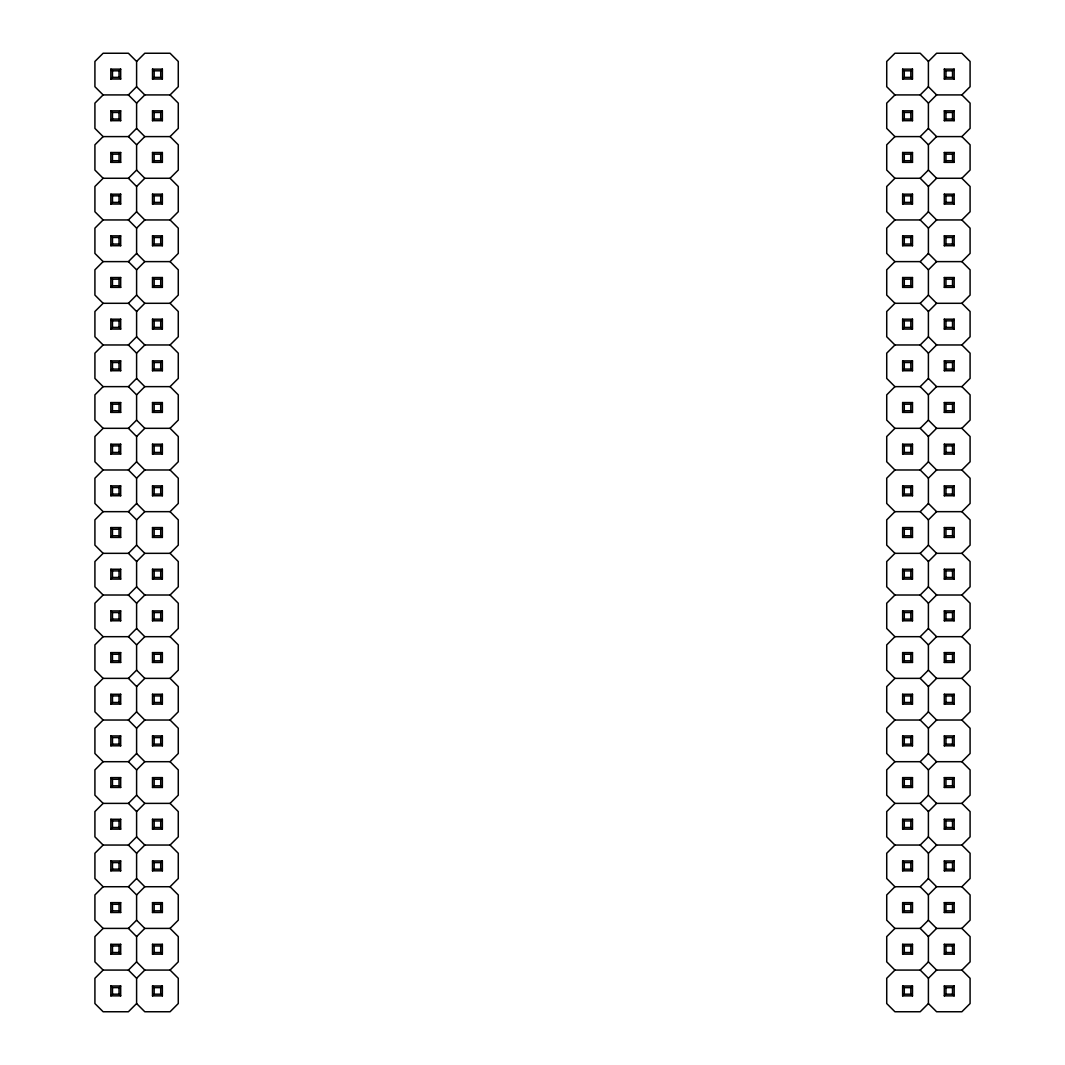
<?xml version="1.0" encoding="UTF-8"?>
<svg xmlns="http://www.w3.org/2000/svg" width="1065" height="1065" viewBox="0 0 1065 1065"><rect width="100%" height="100%" fill="white"/><g stroke="black" fill="none" stroke-linecap="round" stroke-linejoin="round"><path stroke-width="1.5" d="M110.84 79.01L112.477 77.372L119.04 77.372L120.678 79.01L110.84 79.01L110.84 69.158L120.678 69.158L120.678 79.01M110.84 69.158L112.477 70.809L119.04 70.809L120.678 69.158M136.6 170.067L144.8 178.268L170.067 178.268L178.268 170.067L178.268 144.8L170.067 136.6L144.8 136.6L136.6 128.399L136.6 103.132L128.399 94.918L103.132 94.918L94.918 103.132L94.918 128.399L103.132 136.6L128.399 136.6L136.6 144.8L136.6 170.067L128.399 178.268L103.132 178.268L94.918 170.067L94.918 144.8L103.132 136.6M136.6 61.45L144.8 53.25L170.067 53.25L178.268 61.45L178.268 86.718L170.067 94.918L144.8 94.918L136.6 86.718L136.6 61.45L128.399 53.25L103.132 53.25L94.918 61.45L94.918 86.718L103.132 94.918M128.399 94.918L136.6 86.718M110.84 120.678L112.477 119.04L112.477 112.477L110.84 110.84L110.84 120.678L120.678 120.678L120.678 110.84L110.84 110.84M112.477 112.477L119.04 112.477L120.678 110.84M152.508 79.01L154.159 77.372L160.722 77.372L162.359 79.01L152.508 79.01L152.508 69.158L162.359 69.158L162.359 79.01M152.508 69.158L154.159 70.809L160.722 70.809L162.359 69.158M136.6 103.132L144.8 94.918M128.399 136.6L136.6 128.399M110.84 162.359L112.477 160.722L119.04 160.722L120.678 162.359L110.84 162.359L110.84 152.508L120.678 152.508L120.678 162.359M110.84 152.508L112.477 154.159L119.04 154.159L120.678 152.508M152.508 120.678L154.159 119.04L160.722 119.04L162.359 120.678L152.508 120.678L152.508 110.84L162.359 110.84L162.359 120.678M160.722 119.04L160.722 112.477L162.359 110.84M103.132 178.268L94.918 186.482L94.918 211.749L103.132 219.949L128.399 219.949L136.6 228.15L136.6 253.417L128.399 261.617L103.132 261.617L94.918 269.818L94.918 295.085L103.132 303.299L128.399 303.299L136.6 311.499L136.6 336.766L128.399 344.967L103.132 344.967L94.918 336.766L94.918 311.499L103.132 303.299M136.6 144.8L144.8 136.6M170.067 136.6L178.268 128.399L178.268 103.132L170.067 94.918M110.84 204.027L112.477 202.39L119.04 202.39L120.678 204.027L110.84 204.027L110.84 194.189L120.678 194.189L120.678 204.027M110.84 194.189L112.477 195.827L119.04 195.827L120.678 194.189M152.508 162.359L154.159 160.722L160.722 160.722L162.359 162.359L152.508 162.359L152.508 152.508L162.359 152.508L162.359 162.359M160.722 160.722L160.722 154.159L162.359 152.508M103.132 219.949L94.918 228.15L94.918 253.417L103.132 261.617M128.399 303.299L136.6 295.085L136.6 269.818L144.8 261.617L170.067 261.617L178.268 253.417L178.268 228.15L170.067 219.949L144.8 219.949L136.6 211.749L136.6 186.482L144.8 178.268M128.399 219.949L136.6 211.749M110.84 245.709L112.477 244.058L112.477 237.495L110.84 235.858L110.84 245.709L120.678 245.709L120.678 235.858L110.84 235.858M112.477 237.495L119.04 237.495L120.678 235.858M152.508 204.027L154.159 202.39L160.722 202.39L162.359 204.027L152.508 204.027L152.508 194.189L162.359 194.189L162.359 204.027M152.508 194.189L154.159 195.827L160.722 195.827L162.359 194.189M136.6 228.15L144.8 219.949M170.067 219.949L178.268 211.749L178.268 186.482L170.067 178.268M110.84 287.377L112.477 285.739L119.04 285.739L120.678 287.377L110.84 287.377L110.84 277.539L120.678 277.539L120.678 287.377M110.84 277.539L112.477 279.176L119.04 279.176L120.678 277.539M152.508 245.709L154.159 244.058L160.722 244.058L162.359 245.709L162.359 235.858L152.508 235.858L152.508 245.709L162.359 245.709M152.508 235.858L154.159 237.495L160.722 237.495L162.359 235.858M110.84 329.058L112.477 327.408L119.04 327.408L120.678 329.058L110.84 329.058L110.84 319.207L120.678 319.207L120.678 329.058M110.84 319.207L112.477 320.845L119.04 320.845L120.678 319.207M152.508 287.377L154.159 285.739L160.722 285.739L162.359 287.377L152.508 287.377L152.508 277.539L162.359 277.539L162.359 287.377M152.508 277.539L154.159 279.176L160.722 279.176L162.359 277.539M103.132 344.967L94.918 353.167L94.918 378.434L103.132 386.635L128.399 386.635L136.6 378.434L136.6 353.167L144.8 344.967L170.067 344.967L178.268 353.167L178.268 378.434L170.067 386.635L144.8 386.635L136.6 378.434M136.6 311.499L144.8 303.299L170.067 303.299L178.268 311.499L178.268 336.766L170.067 344.967M170.067 303.299L178.268 295.085L178.268 269.818L170.067 261.617M110.84 370.727L112.477 369.089L119.04 369.089L120.678 370.727L110.84 370.727L110.84 360.889L120.678 360.889L120.678 370.727M119.04 369.089L119.04 362.526L120.678 360.889M152.508 329.058L154.159 327.408L160.722 327.408L162.359 329.058L152.508 329.058L152.508 319.207L162.359 319.207L162.359 329.058M152.508 319.207L154.159 320.845L160.722 320.845L162.359 319.207M103.132 386.635L94.918 394.849L94.918 420.116L103.132 428.316L128.399 428.316L136.6 436.517L136.6 461.784L144.8 469.985L170.067 469.985L178.268 461.784L178.268 436.517L170.067 428.316L144.8 428.316L136.6 436.517M110.84 412.395L112.477 410.757L119.04 410.757L120.678 412.395L110.84 412.395L110.84 402.557L120.678 402.557L120.678 412.395M119.04 410.757L119.04 404.194L120.678 402.557M152.508 370.727L154.159 369.089L160.722 369.089L162.359 370.727L152.508 370.727L152.508 360.889L162.359 360.889L162.359 370.727M152.508 360.889L154.159 362.526L160.722 362.526L162.359 360.889M103.132 428.316L94.918 436.517L94.918 461.784L103.132 469.985L128.399 469.985L136.6 461.784M144.8 428.316L136.6 420.116L136.6 394.849L144.8 386.635M128.399 428.316L136.6 420.116M110.84 454.076L112.477 452.439L119.04 452.439L120.678 454.076L110.84 454.076L110.84 444.225L120.678 444.225L120.678 454.076M110.84 444.225L112.477 445.876L119.04 445.876L120.678 444.225M152.508 412.395L154.159 410.757L160.722 410.757L162.359 412.395L162.359 402.557L152.508 402.557L152.508 412.395L162.359 412.395M160.722 410.757L160.722 404.194L162.359 402.557M103.132 469.985L94.918 478.198L94.918 503.465L103.132 511.666L128.399 511.666L136.6 503.465L136.6 478.198L144.8 469.985M170.067 428.316L178.268 420.116L178.268 394.849L170.067 386.635M110.84 495.744L112.477 494.107L112.477 487.544L110.84 485.906L110.84 495.744L120.678 495.744L120.678 485.906L110.84 485.906M120.678 495.744L119.04 494.107L119.04 487.544L120.678 485.906M152.508 454.076L154.159 452.439L154.159 445.876L152.508 444.225L152.508 454.076L162.359 454.076L162.359 444.225L152.508 444.225M162.359 454.076L160.722 452.439L160.722 445.876L162.359 444.225M103.132 511.666L94.918 519.866L94.918 545.134L103.132 553.334L128.399 553.334L136.6 561.535L136.6 586.802L128.399 595.015L103.132 595.015L94.918 603.216L94.918 628.483L103.132 636.684L128.399 636.684L136.6 628.483L136.6 603.216L128.399 595.015M110.84 537.426L112.477 535.775L112.477 529.225L110.84 527.574L120.678 527.574L120.678 537.426L110.84 537.426L110.84 527.574M112.477 529.225L119.04 529.225L120.678 527.574M152.508 495.744L154.159 494.107L154.159 487.544L152.508 485.906L162.359 485.906L162.359 495.744L152.508 495.744L152.508 485.906M154.159 487.544L160.722 487.544L162.359 485.906M103.132 553.334L94.918 561.535L94.918 586.802L103.132 595.015M136.6 603.216L144.8 595.015L170.067 595.015L178.268 586.802L178.268 561.535L170.067 553.334L144.8 553.334L136.6 545.134L136.6 519.866L144.8 511.666L170.067 511.666L178.268 503.465L178.268 478.198L170.067 469.985M128.399 553.334L136.6 545.134M110.84 579.094L112.477 577.456L119.04 577.456L120.678 579.094L110.84 579.094L110.84 569.256L120.678 569.256L120.678 579.094M110.84 569.256L112.477 570.893L119.04 570.893L120.678 569.256M152.508 537.426L154.159 535.775L154.159 529.225L152.508 527.574L162.359 527.574L162.359 537.426L152.508 537.426L152.508 527.574M154.159 529.225L160.722 529.225L162.359 527.574M136.6 561.535L144.8 553.334M170.067 553.334L178.268 545.134L178.268 519.866L170.067 511.666M110.84 620.775L112.477 619.124L112.477 612.561L110.84 610.924L110.84 620.775L120.678 620.775L120.678 610.924L110.84 610.924M112.477 612.561L119.04 612.561L120.678 610.924M152.508 579.094L154.159 577.456L154.159 570.893L152.508 569.256L152.508 579.094L162.359 579.094L162.359 569.256L152.508 569.256M154.159 570.893L160.722 570.893L162.359 569.256M103.132 636.684L94.918 644.884L94.918 670.151L103.132 678.365L128.399 678.365L136.6 686.566L136.6 711.833L144.8 720.033L170.067 720.033L178.268 728.234L178.268 753.501L170.067 761.701L144.8 761.701L136.6 753.501L136.6 728.234L144.8 720.033M110.84 662.443L112.477 660.806L112.477 654.243L110.84 652.605L110.84 662.443L120.678 662.443L120.678 652.605L110.84 652.605M112.477 654.243L119.04 654.243L120.678 652.605M152.508 620.775L154.159 619.124L154.159 612.561L152.508 610.924L162.359 610.924L162.359 620.775L152.508 620.775L152.508 610.924M154.159 612.561L160.722 612.561L162.359 610.924M103.132 678.365L94.918 686.566L94.918 711.833L103.132 720.033L128.399 720.033L136.6 728.234M128.399 678.365L136.6 670.151L136.6 644.884L144.8 636.684L170.067 636.684L178.268 628.483L178.268 603.216L170.067 595.015M110.84 704.111L112.477 702.474L112.477 695.911L110.84 694.274L120.678 694.274L120.678 704.111L110.84 704.111L110.84 694.274M112.477 695.911L119.04 695.911L120.678 694.274M152.508 662.443L154.159 660.806L154.159 654.243L152.508 652.605L162.359 652.605L162.359 662.443L152.508 662.443L152.508 652.605M162.359 662.443L160.722 660.806L160.722 654.243L162.359 652.605M103.132 720.033L94.918 728.234L94.918 753.501L103.132 761.701L128.399 761.701L136.6 769.915L136.6 795.182L128.399 803.383L103.132 803.383L94.918 795.182L94.918 769.915L103.132 761.701M136.6 686.566L144.8 678.365L170.067 678.365L178.268 686.566L178.268 711.833L170.067 720.033M128.399 720.033L136.6 711.833M170.067 678.365L178.268 670.151L178.268 644.884L170.067 636.684M110.84 745.793L112.477 744.155L112.477 737.592L110.84 735.942L120.678 735.942L120.678 745.793L110.84 745.793L110.84 735.942M112.477 737.592L119.04 737.592L120.678 735.942M152.508 704.111L154.159 702.474L154.159 695.911L152.508 694.274L162.359 694.274L162.359 704.111L152.508 704.111L152.508 694.274M154.159 695.911L160.722 695.911L162.359 694.274M128.399 761.701L136.6 753.501M110.84 787.461L112.477 785.824L112.477 779.261L110.84 777.623L120.678 777.623L120.678 787.461L110.84 787.461L110.84 777.623M120.678 787.461L119.04 785.824L119.04 779.261L120.678 777.623M152.508 745.793L154.159 744.155L160.722 744.155L162.359 745.793L152.508 745.793L152.508 735.942L162.359 735.942L162.359 745.793M152.508 735.942L154.159 737.592L160.722 737.592L162.359 735.942M103.132 803.383L94.918 811.583L94.918 836.85L103.132 845.051L128.399 845.051L136.6 836.85L136.6 811.583L144.8 803.383L170.067 803.383L178.268 795.182L178.268 769.915L170.067 761.701M136.6 769.915L144.8 761.701M110.84 829.142L112.477 827.505L112.477 820.942L110.84 819.291L110.84 829.142L120.678 829.142L120.678 819.291L110.84 819.291M112.477 820.942L119.04 820.942L120.678 819.291M152.508 787.461L154.159 785.824L160.722 785.824L162.359 787.461L162.359 777.623L152.508 777.623L152.508 787.461L162.359 787.461M152.508 777.623L154.159 779.261L160.722 779.261L162.359 777.623M103.132 845.051L94.918 853.251L94.918 878.519L103.132 886.732L128.399 886.732L136.6 894.933L136.6 920.2L144.8 928.4L170.067 928.4L178.268 936.601L178.268 961.868L170.067 970.082L144.8 970.082L136.6 961.868L136.6 936.601L144.8 928.4M110.84 870.811L112.477 869.173L112.477 862.61L110.84 860.973L110.84 870.811L120.678 870.811L120.678 860.973L110.84 860.973M112.477 862.61L119.04 862.61L120.678 860.973M152.508 829.142L154.159 827.505L154.159 820.942L152.508 819.291L162.359 819.291L162.359 829.142L152.508 829.142L152.508 819.291M154.159 820.942L160.722 820.942L162.359 819.291M902.641 79.01L904.278 77.372L904.278 70.809L902.641 69.158L912.492 69.158L912.492 79.01L902.641 79.01L902.641 69.158M904.278 70.809L910.841 70.809L912.492 69.158M103.132 886.732L94.918 894.933L94.918 920.2L103.132 928.4L128.399 928.4L136.6 936.601M136.6 853.251L144.8 845.051L170.067 845.051L178.268 853.251L178.268 878.519L170.067 886.732L144.8 886.732L136.6 878.519L136.6 853.251L128.399 845.051M894.933 94.918L886.732 103.132L886.732 128.399L894.933 136.6L920.2 136.6L928.4 128.399L928.4 103.132L920.2 94.918L894.933 94.918L886.732 86.718L886.732 61.45L894.933 53.25L920.2 53.25L928.4 61.45L928.4 86.718L936.601 94.918L961.868 94.918L970.082 103.132L970.082 128.399L961.868 136.6L936.601 136.6L928.4 128.399M928.4 61.45L936.601 53.25L961.868 53.25L970.082 61.45L970.082 86.718L961.868 94.918M128.399 886.732L136.6 878.519M170.067 845.051L178.268 836.85L178.268 811.583L170.067 803.383M920.2 94.918L928.4 86.718M110.84 912.492L112.477 910.841L119.04 910.841L120.678 912.492L110.84 912.492L110.84 902.641L120.678 902.641L120.678 912.492M110.84 902.641L112.477 904.278L119.04 904.278L120.678 902.641M152.508 870.811L154.159 869.173L160.722 869.173L162.359 870.811L152.508 870.811L152.508 860.973L162.359 860.973L162.359 870.811M152.508 860.973L154.159 862.61L160.722 862.61L162.359 860.973M902.641 120.678L904.278 119.04L910.841 119.04L912.492 120.678L912.492 110.84L902.641 110.84L902.641 120.678L912.492 120.678M902.641 110.84L904.278 112.477L910.841 112.477L912.492 110.84M944.322 79.01L945.96 77.372L952.523 77.372L954.16 79.01L944.322 79.01L944.322 69.158L954.16 69.158L954.16 79.01M952.523 77.372L952.523 70.809L954.16 69.158M103.132 928.4L94.918 936.601L94.918 961.868L103.132 970.082L128.399 970.082L136.6 961.868M136.6 894.933L144.8 886.732M894.933 136.6L886.732 144.8L886.732 170.067L894.933 178.268L920.2 178.268L928.4 186.482L928.4 211.749L936.601 219.949L961.868 219.949L970.082 228.15L970.082 253.417L961.868 261.617L936.601 261.617L928.4 253.417L928.4 228.15L920.2 219.949L894.933 219.949L886.732 211.749L886.732 186.482L894.933 178.268M928.4 103.132L936.601 94.918M128.399 928.4L136.6 920.2M110.84 954.16L112.477 952.523L119.04 952.523L120.678 954.16L110.84 954.16L110.84 944.322L120.678 944.322L120.678 954.16M110.84 944.322L112.477 945.96L119.04 945.96L120.678 944.322M152.508 912.492L154.159 910.841L154.159 904.278L152.508 902.641L162.359 902.641L162.359 912.492L152.508 912.492L152.508 902.641M162.359 912.492L160.722 910.841L160.722 904.278L162.359 902.641M902.641 162.359L904.278 160.722L904.278 154.159L902.641 152.508L912.492 152.508L912.492 162.359L902.641 162.359L902.641 152.508M904.278 154.159L910.841 154.159L912.492 152.508M944.322 120.678L945.96 119.04L952.523 119.04L954.16 120.678L944.322 120.678L944.322 110.84L954.16 110.84L954.16 120.678M944.322 110.84L945.96 112.477L952.523 112.477L954.16 110.84M103.132 970.082L94.918 978.282L94.918 1003.55L103.132 1011.75L128.399 1011.75L136.6 1003.55L136.6 978.282L128.399 970.082M920.2 178.268L928.4 170.067L928.4 144.8L936.601 136.6M170.067 928.4L178.268 920.2L178.268 894.933L170.067 886.732M110.84 995.842L112.477 994.191L112.477 987.628L110.84 985.99L110.84 995.842L120.678 995.842L120.678 985.99L110.84 985.99M112.477 987.628L119.04 987.628L120.678 985.99M152.508 954.16L154.159 952.523L160.722 952.523L162.359 954.16L162.359 944.322L152.508 944.322L152.508 954.16L162.359 954.16M152.508 944.322L154.159 945.96L160.722 945.96L162.359 944.322M902.641 204.027L904.278 202.39L910.841 202.39L912.492 204.027L912.492 194.189L902.641 194.189L902.641 204.027L912.492 204.027M902.641 194.189L904.278 195.827L910.841 195.827L912.492 194.189M944.322 162.359L945.96 160.722L952.523 160.722L954.16 162.359L944.322 162.359L944.322 152.508L954.16 152.508L954.16 162.359M944.322 152.508L945.96 154.159L952.523 154.159L954.16 152.508M136.6 978.282L144.8 970.082M894.933 219.949L886.732 228.15L886.732 253.417L894.933 261.617L920.2 261.617L928.4 253.417M928.4 186.482L936.601 178.268L961.868 178.268L970.082 170.067L970.082 144.8L961.868 136.6M920.2 219.949L928.4 211.749M152.508 995.842L154.159 994.191L160.722 994.191L162.359 995.842L152.508 995.842L152.508 985.99L162.359 985.99L162.359 995.842M152.508 985.99L154.159 987.628L160.722 987.628L162.359 985.99M902.641 245.709L904.278 244.058L910.841 244.058L912.492 245.709L902.641 245.709L902.641 235.858L912.492 235.858L912.492 245.709M902.641 235.858L904.278 237.495L910.841 237.495L912.492 235.858M944.322 204.027L945.96 202.39L945.96 195.827L944.322 194.189L954.16 194.189L954.16 204.027L944.322 204.027L944.322 194.189M945.96 195.827L952.523 195.827L954.16 194.189M894.933 261.617L886.732 269.818L886.732 295.085L894.933 303.299L920.2 303.299L928.4 295.085L928.4 269.818L920.2 261.617M928.4 228.15L936.601 219.949M961.868 219.949L970.082 211.749L970.082 186.482L961.868 178.268M902.641 287.377L904.278 285.739L904.278 279.176L902.641 277.539L912.492 277.539L912.492 287.377L902.641 287.377L902.641 277.539M904.278 279.176L910.841 279.176L912.492 277.539M944.322 245.709L945.96 244.058L945.96 237.495L944.322 235.858L954.16 235.858L954.16 245.709L944.322 245.709L944.322 235.858M945.96 237.495L952.523 237.495L954.16 235.858M894.933 303.299L886.732 311.499L886.732 336.766L894.933 344.967L920.2 344.967L928.4 336.766L928.4 311.499L920.2 303.299M928.4 269.818L936.601 261.617M902.641 329.058L904.278 327.408L904.278 320.845L902.641 319.207L912.492 319.207L912.492 329.058L902.641 329.058L902.641 319.207M904.278 320.845L910.841 320.845L912.492 319.207M944.322 287.377L945.96 285.739L952.523 285.739L954.16 287.377L944.322 287.377L944.322 277.539L954.16 277.539L954.16 287.377M944.322 277.539L945.96 279.176L952.523 279.176L954.16 277.539M894.933 344.967L886.732 353.167L886.732 378.434L894.933 386.635L920.2 386.635L928.4 378.434L928.4 353.167L936.601 344.967L961.868 344.967L970.082 353.167L970.082 378.434L961.868 386.635L936.601 386.635L928.4 394.849L928.4 420.116L920.2 428.316L894.933 428.316L886.732 420.116L886.732 394.849L894.933 386.635M928.4 311.499L936.601 303.299L961.868 303.299L970.082 295.085L970.082 269.818L961.868 261.617M902.641 370.727L904.278 369.089L904.278 362.526L902.641 360.889L912.492 360.889L912.492 370.727L902.641 370.727L902.641 360.889M904.278 362.526L910.841 362.526L912.492 360.889M944.322 329.058L945.96 327.408L945.96 320.845L944.322 319.207L954.16 319.207L954.16 329.058L944.322 329.058L944.322 319.207M945.96 320.845L952.523 320.845L954.16 319.207M961.868 344.967L970.082 336.766L970.082 311.499L961.868 303.299M902.641 412.395L904.278 410.757L910.841 410.757L912.492 412.395L902.641 412.395L902.641 402.557L912.492 402.557L912.492 412.395M902.641 402.557L904.278 404.194L910.841 404.194L912.492 402.557M944.322 370.727L945.96 369.089L952.523 369.089L954.16 370.727L954.16 360.889L944.322 360.889L944.322 370.727L954.16 370.727M944.322 360.889L945.96 362.526L952.523 362.526L954.16 360.889M894.933 428.316L886.732 436.517L886.732 461.784L894.933 469.985L920.2 469.985L928.4 461.784L928.4 436.517L936.601 428.316L961.868 428.316L970.082 436.517L970.082 461.784L961.868 469.985L936.601 469.985L928.4 461.784M902.641 454.076L904.278 452.439L910.841 452.439L912.492 454.076L902.641 454.076L902.641 444.225L912.492 444.225L912.492 454.076M910.841 452.439L910.841 445.876L912.492 444.225M944.322 412.395L945.96 410.757L952.523 410.757L954.16 412.395L954.16 402.557L944.322 402.557L944.322 412.395L954.16 412.395M944.322 402.557L945.96 404.194L952.523 404.194L954.16 402.557M894.933 469.985L886.732 478.198L886.732 503.465L894.933 511.666L920.2 511.666L928.4 503.465L928.4 478.198L936.601 469.985M961.868 428.316L970.082 420.116L970.082 394.849L961.868 386.635M902.641 495.744L904.278 494.107L910.841 494.107L912.492 495.744L902.641 495.744L902.641 485.906L912.492 485.906L912.492 495.744M910.841 494.107L910.841 487.544L912.492 485.906M944.322 454.076L945.96 452.439L945.96 445.876L944.322 444.225L944.322 454.076L954.16 454.076L954.16 444.225L944.322 444.225M954.16 454.076L952.523 452.439L952.523 445.876L954.16 444.225M894.933 511.666L886.732 519.866L886.732 545.134L894.933 553.334L920.2 553.334L928.4 561.535L928.4 586.802L936.601 595.015L961.868 595.015L970.082 603.216L970.082 628.483L961.868 636.684L936.601 636.684L928.4 644.884L928.4 670.151L920.2 678.365L894.933 678.365L886.732 686.566L886.732 711.833L894.933 720.033L920.2 720.033L928.4 728.234L928.4 753.501L936.601 761.701L961.868 761.701L970.082 753.501L970.082 728.234L961.868 720.033L936.601 720.033L928.4 711.833L928.4 686.566L920.2 678.365M902.641 537.426L904.278 535.775L910.841 535.775L912.492 537.426L912.492 527.574L902.641 527.574L902.641 537.426L912.492 537.426M902.641 527.574L904.278 529.225L910.841 529.225L912.492 527.574M944.322 495.744L945.96 494.107L945.96 487.544L944.322 485.906L954.16 485.906L954.16 495.744L944.322 495.744L944.322 485.906M954.16 495.744L952.523 494.107L952.523 487.544L954.16 485.906M894.933 553.334L886.732 561.535L886.732 586.802L894.933 595.015L920.2 595.015L928.4 586.802M920.2 553.334L928.4 545.134L928.4 519.866L936.601 511.666L961.868 511.666L970.082 503.465L970.082 478.198L961.868 469.985M902.641 579.094L904.278 577.456L904.278 570.893L902.641 569.256L912.492 569.256L912.492 579.094L902.641 579.094L902.641 569.256M904.278 570.893L910.841 570.893L912.492 569.256M944.322 537.426L945.96 535.775L945.96 529.225L944.322 527.574L944.322 537.426L954.16 537.426L954.16 527.574L944.322 527.574M954.16 537.426L952.523 535.775L952.523 529.225L954.16 527.574M894.933 595.015L886.732 603.216L886.732 628.483L894.933 636.684L920.2 636.684L928.4 628.483L928.4 603.216L936.601 595.015M928.4 561.535L936.601 553.334L961.868 553.334L970.082 545.134L970.082 519.866L961.868 511.666M902.641 620.775L904.278 619.124L904.278 612.561L902.641 610.924L912.492 610.924L912.492 620.775L902.641 620.775L902.641 610.924M904.278 612.561L910.841 612.561L912.492 610.924M944.322 579.094L945.96 577.456L945.96 570.893L944.322 569.256L954.16 569.256L954.16 579.094L944.322 579.094L944.322 569.256M945.96 570.893L952.523 570.893L954.16 569.256M894.933 636.684L886.732 644.884L886.732 670.151L894.933 678.365M961.868 595.015L970.082 586.802L970.082 561.535L961.868 553.334M902.641 662.443L904.278 660.806L904.278 654.243L902.641 652.605L912.492 652.605L912.492 662.443L902.641 662.443L902.641 652.605M904.278 654.243L910.841 654.243L912.492 652.605M944.322 620.775L945.96 619.124L952.523 619.124L954.16 620.775L954.16 610.924L944.322 610.924L944.322 620.775L954.16 620.775M944.322 610.924L945.96 612.561L952.523 612.561L954.16 610.924M902.641 704.111L904.278 702.474L904.278 695.911L902.641 694.274L912.492 694.274L912.492 704.111L902.641 704.111L902.641 694.274M904.278 695.911L910.841 695.911L912.492 694.274M944.322 662.443L945.96 660.806L952.523 660.806L954.16 662.443L944.322 662.443L944.322 652.605L954.16 652.605L954.16 662.443M944.322 652.605L945.96 654.243L952.523 654.243L954.16 652.605M894.933 720.033L886.732 728.234L886.732 753.501L894.933 761.701L920.2 761.701L928.4 769.915L928.4 795.182L936.601 803.383L961.868 803.383L970.082 795.182L970.082 769.915L961.868 761.701M928.4 686.566L936.601 678.365L961.868 678.365L970.082 670.151L970.082 644.884L961.868 636.684M920.2 720.033L928.4 711.833M902.641 745.793L904.278 744.155L904.278 737.592L902.641 735.942L912.492 735.942L912.492 745.793L902.641 745.793L902.641 735.942M912.492 745.793L910.841 744.155L910.841 737.592L912.492 735.942M944.322 704.111L945.96 702.474L952.523 702.474L954.16 704.111L944.322 704.111L944.322 694.274L954.16 694.274L954.16 704.111M952.523 702.474L952.523 695.911L954.16 694.274M894.933 761.701L886.732 769.915L886.732 795.182L894.933 803.383L920.2 803.383L928.4 811.583L928.4 836.85L936.601 845.051L961.868 845.051L970.082 853.251L970.082 878.519L961.868 886.732L936.601 886.732L928.4 894.933L928.4 920.2L936.601 928.4L961.868 928.4L970.082 936.601L970.082 961.868L961.868 970.082L936.601 970.082L928.4 961.868L928.4 936.601L936.601 928.4M928.4 728.234L936.601 720.033M920.2 761.701L928.4 753.501M961.868 720.033L970.082 711.833L970.082 686.566L961.868 678.365M902.641 787.461L904.278 785.824L910.841 785.824L912.492 787.461L902.641 787.461L902.641 777.623L912.492 777.623L912.492 787.461M902.641 777.623L904.278 779.261L910.841 779.261L912.492 777.623M944.322 745.793L945.96 744.155L945.96 737.592L944.322 735.942L954.16 735.942L954.16 745.793L944.322 745.793L944.322 735.942M954.16 745.793L952.523 744.155L952.523 737.592L954.16 735.942M894.933 803.383L886.732 811.583L886.732 836.85L894.933 845.051L920.2 845.051L928.4 853.251L928.4 878.519L936.601 886.732M928.4 769.915L936.601 761.701M920.2 803.383L928.4 795.182M902.641 829.142L904.278 827.505L904.278 820.942L902.641 819.291L912.492 819.291L912.492 829.142L902.641 829.142L902.641 819.291M904.278 820.942L910.841 820.942L912.492 819.291M944.322 787.461L945.96 785.824L945.96 779.261L944.322 777.623L954.16 777.623L954.16 787.461L944.322 787.461L944.322 777.623M945.96 779.261L952.523 779.261L954.16 777.623M894.933 845.051L886.732 853.251L886.732 878.519L894.933 886.732L920.2 886.732L928.4 894.933M928.4 811.583L936.601 803.383M920.2 845.051L928.4 836.85M902.641 870.811L904.278 869.173L910.841 869.173L912.492 870.811L912.492 860.973L902.641 860.973L902.641 870.811L912.492 870.811M902.641 860.973L904.278 862.61L910.841 862.61L912.492 860.973M944.322 829.142L945.96 827.505L952.523 827.505L954.16 829.142L944.322 829.142L944.322 819.291L954.16 819.291L954.16 829.142M944.322 819.291L945.96 820.942L952.523 820.942L954.16 819.291M894.933 886.732L886.732 894.933L886.732 920.2L894.933 928.4L920.2 928.4L928.4 936.601M928.4 853.251L936.601 845.051M920.2 886.732L928.4 878.519M961.868 845.051L970.082 836.85L970.082 811.583L961.868 803.383M902.641 912.492L904.278 910.841L910.841 910.841L912.492 912.492L912.492 902.641L902.641 902.641L902.641 912.492L912.492 912.492M902.641 902.641L904.278 904.278L910.841 904.278L912.492 902.641M944.322 870.811L945.96 869.173L945.96 862.61L944.322 860.973L954.16 860.973L954.16 870.811L944.322 870.811L944.322 860.973M945.96 862.61L952.523 862.61L954.16 860.973M894.933 928.4L886.732 936.601L886.732 961.868L894.933 970.082L920.2 970.082L928.4 961.868M920.2 928.4L928.4 920.2M902.641 954.16L904.278 952.523L910.841 952.523L912.492 954.16L912.492 944.322L902.641 944.322L902.641 954.16L912.492 954.16M902.641 944.322L904.278 945.96L910.841 945.96L912.492 944.322M944.322 912.492L945.96 910.841L945.96 904.278L944.322 902.641L954.16 902.641L954.16 912.492L944.322 912.492L944.322 902.641M954.16 912.492L952.523 910.841L952.523 904.278L954.16 902.641M894.933 970.082L886.732 978.282L886.732 1003.55L894.933 1011.75L920.2 1011.75L928.4 1003.55L928.4 978.282L920.2 970.082M961.868 928.4L970.082 920.2L970.082 894.933L961.868 886.732M902.641 995.842L904.278 994.191L910.841 994.191L912.492 995.842L912.492 985.99L902.641 985.99L902.641 995.842L912.492 995.842M902.641 985.99L904.278 987.628L910.841 987.628L912.492 985.99M944.322 954.16L945.96 952.523L945.96 945.96L944.322 944.322L954.16 944.322L954.16 954.16L944.322 954.16L944.322 944.322M954.16 954.16L952.523 952.523L952.523 945.96L954.16 944.322M928.4 978.282L936.601 970.082M944.322 995.842L945.96 994.191L945.96 987.628L944.322 985.99L954.16 985.99L954.16 995.842L944.322 995.842L944.322 985.99M954.16 995.842L952.523 994.191L952.523 987.628L954.16 985.99M944.322 69.158L945.96 70.809L952.523 70.809M904.278 77.372L910.841 77.372L912.492 79.01M152.508 110.84L154.159 112.477L160.722 112.477M112.477 119.04L119.04 119.04L120.678 120.678M152.508 152.508L154.159 154.159L160.722 154.159M904.278 160.722L910.841 160.722L912.492 162.359M945.96 202.39L952.523 202.39L954.16 204.027M112.477 244.058L119.04 244.058L120.678 245.709M945.96 244.058L952.523 244.058L954.16 245.709M904.278 285.739L910.841 285.739L912.492 287.377M904.278 327.408L910.841 327.408L912.492 329.058M945.96 327.408L952.523 327.408L954.16 329.058M110.84 360.889L112.477 362.526L119.04 362.526M904.278 369.089L910.841 369.089L912.492 370.727M110.84 402.557L112.477 404.194L119.04 404.194M152.508 402.557L154.159 404.194L160.722 404.194M154.159 445.876L160.722 445.876M902.641 444.225L904.278 445.876L910.841 445.876M945.96 445.876L952.523 445.876M154.159 452.439L160.722 452.439M945.96 452.439L952.523 452.439M112.477 487.544L119.04 487.544M902.641 485.906L904.278 487.544L910.841 487.544M945.96 487.544L952.523 487.544M112.477 494.107L119.04 494.107M154.159 494.107L160.722 494.107L162.359 495.744M945.96 494.107L952.523 494.107M945.96 529.225L952.523 529.225M112.477 535.775L119.04 535.775L120.678 537.426M154.159 535.775L160.722 535.775L162.359 537.426M945.96 535.775L952.523 535.775M154.159 577.456L160.722 577.456L162.359 579.094M904.278 577.456L910.841 577.456L912.492 579.094M945.96 577.456L952.523 577.456L954.16 579.094M112.477 619.124L119.04 619.124L120.678 620.775M154.159 619.124L160.722 619.124L162.359 620.775M904.278 619.124L910.841 619.124L912.492 620.775M154.159 654.243L160.722 654.243M112.477 660.806L119.04 660.806L120.678 662.443M154.159 660.806L160.722 660.806M904.278 660.806L910.841 660.806L912.492 662.443M944.322 694.274L945.96 695.911L952.523 695.911M112.477 702.474L119.04 702.474L120.678 704.111M154.159 702.474L160.722 702.474L162.359 704.111M904.278 702.474L910.841 702.474L912.492 704.111M904.278 737.592L910.841 737.592M945.96 737.592L952.523 737.592M112.477 744.155L119.04 744.155L120.678 745.793M904.278 744.155L910.841 744.155M945.96 744.155L952.523 744.155M112.477 779.261L119.04 779.261M112.477 785.824L119.04 785.824M945.96 785.824L952.523 785.824L954.16 787.461M112.477 827.505L119.04 827.505L120.678 829.142M154.159 827.505L160.722 827.505L162.359 829.142M904.278 827.505L910.841 827.505L912.492 829.142M112.477 869.173L119.04 869.173L120.678 870.811M945.96 869.173L952.523 869.173L954.16 870.811M154.159 904.278L160.722 904.278M945.96 904.278L952.523 904.278M154.159 910.841L160.722 910.841M945.96 910.841L952.523 910.841M945.96 945.96L952.523 945.96M945.96 952.523L952.523 952.523M945.96 987.628L952.523 987.628M112.477 994.191L119.04 994.191L120.678 995.842M945.96 994.191L952.523 994.191M920.2 136.6L928.4 144.8M928.4 170.067L936.601 178.268M928.4 295.085L936.601 303.299M928.4 336.766L936.601 344.967M920.2 344.967L928.4 353.167M928.4 378.434L936.601 386.635M920.2 386.635L928.4 394.849M928.4 420.116L936.601 428.316M920.2 428.316L928.4 436.517M920.2 469.985L928.4 478.198M928.4 503.465L936.601 511.666M920.2 511.666L928.4 519.866M928.4 545.134L936.601 553.334M920.2 595.015L928.4 603.216M928.4 628.483L936.601 636.684M920.2 636.684L928.4 644.884M928.4 670.151L936.601 678.365M961.868 970.082L970.082 978.282L970.082 1003.55L961.868 1011.75L936.601 1011.75L928.4 1003.55M128.399 178.268L136.6 186.482M136.6 253.417L144.8 261.617M128.399 261.617L136.6 269.818M136.6 295.085L144.8 303.299M136.6 336.766L144.8 344.967M128.399 344.967L136.6 353.167M128.399 386.635L136.6 394.849M128.399 469.985L136.6 478.198M136.6 503.465L144.8 511.666M128.399 511.666L136.6 519.866M136.6 586.802L144.8 595.015M136.6 628.483L144.8 636.684M128.399 636.684L136.6 644.884M136.6 670.151L144.8 678.365M136.6 795.182L144.8 803.383M128.399 803.383L136.6 811.583M136.6 836.85L144.8 845.051M170.067 970.082L178.268 978.282L178.268 1003.55L170.067 1011.75L144.8 1011.75L136.6 1003.55M952.523 112.477L952.523 119.04M952.523 154.159L952.523 160.722M952.523 195.827L952.523 202.39M952.523 237.495L952.523 244.058M952.523 279.176L952.523 285.739M952.523 320.845L952.523 327.408M952.523 362.526L952.523 369.089M952.523 404.194L952.523 410.757M952.523 570.893L952.523 577.456M952.523 612.561L952.523 619.124M952.523 654.243L952.523 660.806M952.523 779.261L952.523 785.824M952.523 820.942L952.523 827.505M952.523 862.61L952.523 869.173M945.96 70.809L945.96 77.372M945.96 112.477L945.96 119.04M945.96 154.159L945.96 160.722M945.96 279.176L945.96 285.739M945.96 362.526L945.96 369.089M945.96 404.194L945.96 410.757M945.96 612.561L945.96 619.124M945.96 654.243L945.96 660.806M945.96 695.911L945.96 702.474M945.96 820.942L945.96 827.505M910.841 70.809L910.841 77.372M910.841 112.477L910.841 119.04M910.841 154.159L910.841 160.722M910.841 195.827L910.841 202.39M910.841 237.495L910.841 244.058M910.841 279.176L910.841 285.739M910.841 320.845L910.841 327.408M910.841 362.526L910.841 369.089M910.841 404.194L910.841 410.757M910.841 529.225L910.841 535.775M910.841 570.893L910.841 577.456M910.841 612.561L910.841 619.124M910.841 654.243L910.841 660.806M910.841 695.911L910.841 702.474M910.841 779.261L910.841 785.824M910.841 820.942L910.841 827.505M910.841 862.61L910.841 869.173M910.841 904.278L910.841 910.841M910.841 945.96L910.841 952.523M910.841 987.628L910.841 994.191M904.278 112.477L904.278 119.04M904.278 195.827L904.278 202.39M904.278 237.495L904.278 244.058M904.278 404.194L904.278 410.757M904.278 445.876L904.278 452.439M904.278 487.544L904.278 494.107M904.278 529.225L904.278 535.775M904.278 779.261L904.278 785.824M904.278 862.61L904.278 869.173M904.278 904.278L904.278 910.841M904.278 945.96L904.278 952.523M904.278 987.628L904.278 994.191M160.722 70.809L160.722 77.372M160.722 195.827L160.722 202.39M160.722 237.495L160.722 244.058M160.722 279.176L160.722 285.739M160.722 320.845L160.722 327.408M160.722 362.526L160.722 369.089M160.722 487.544L160.722 494.107M160.722 529.225L160.722 535.775M160.722 570.893L160.722 577.456M160.722 612.561L160.722 619.124M160.722 695.911L160.722 702.474M160.722 737.592L160.722 744.155M160.722 779.261L160.722 785.824M160.722 820.942L160.722 827.505M160.722 862.61L160.722 869.173M160.722 945.96L160.722 952.523M160.722 987.628L160.722 994.191M154.159 70.809L154.159 77.372M154.159 112.477L154.159 119.04M154.159 154.159L154.159 160.722M154.159 195.827L154.159 202.39M154.159 237.495L154.159 244.058M154.159 279.176L154.159 285.739M154.159 320.845L154.159 327.408M154.159 362.526L154.159 369.089M154.159 404.194L154.159 410.757M154.159 737.592L154.159 744.155M154.159 779.261L154.159 785.824M154.159 862.61L154.159 869.173M154.159 945.96L154.159 952.523M154.159 987.628L154.159 994.191M119.04 70.809L119.04 77.372M119.04 112.477L119.04 119.04M119.04 154.159L119.04 160.722M119.04 195.827L119.04 202.39M119.04 237.495L119.04 244.058M119.04 279.176L119.04 285.739M119.04 320.845L119.04 327.408M119.04 445.876L119.04 452.439M119.04 529.225L119.04 535.775M119.04 570.893L119.04 577.456M119.04 612.561L119.04 619.124M119.04 654.243L119.04 660.806M119.04 695.911L119.04 702.474M119.04 737.592L119.04 744.155M119.04 820.942L119.04 827.505M119.04 862.61L119.04 869.173M119.04 904.278L119.04 910.841M119.04 945.96L119.04 952.523M119.04 987.628L119.04 994.191M112.477 70.809L112.477 77.372M112.477 154.159L112.477 160.722M112.477 195.827L112.477 202.39M112.477 279.176L112.477 285.739M112.477 320.845L112.477 327.408M112.477 362.526L112.477 369.089M112.477 404.194L112.477 410.757M112.477 445.876L112.477 452.439M112.477 570.893L112.477 577.456M112.477 904.278L112.477 910.841M112.477 945.96L112.477 952.523"/></g></svg>
